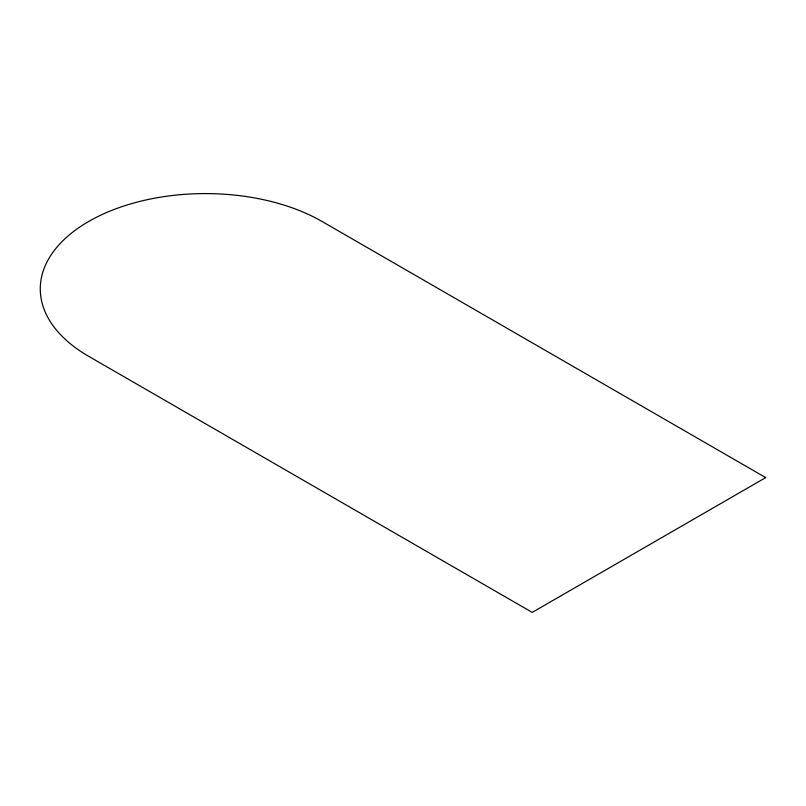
<?xml version="1.0" encoding="UTF-8"?>
<svg xmlns="http://www.w3.org/2000/svg" width="806" height="806" viewBox="0 0 806 806"><rect width="100%" height="100%" fill="white"/><g stroke="black" fill="none" stroke-linecap="round" stroke-linejoin="round"><path stroke-width="1.21" d="M765.7 477.605L532.222 612.399L88.63 356.292A165.089 95.309 0 0 1 88.63 221.499A165.089 95.309 0 0 1 322.098 221.499L765.7 477.605"/></g></svg>
